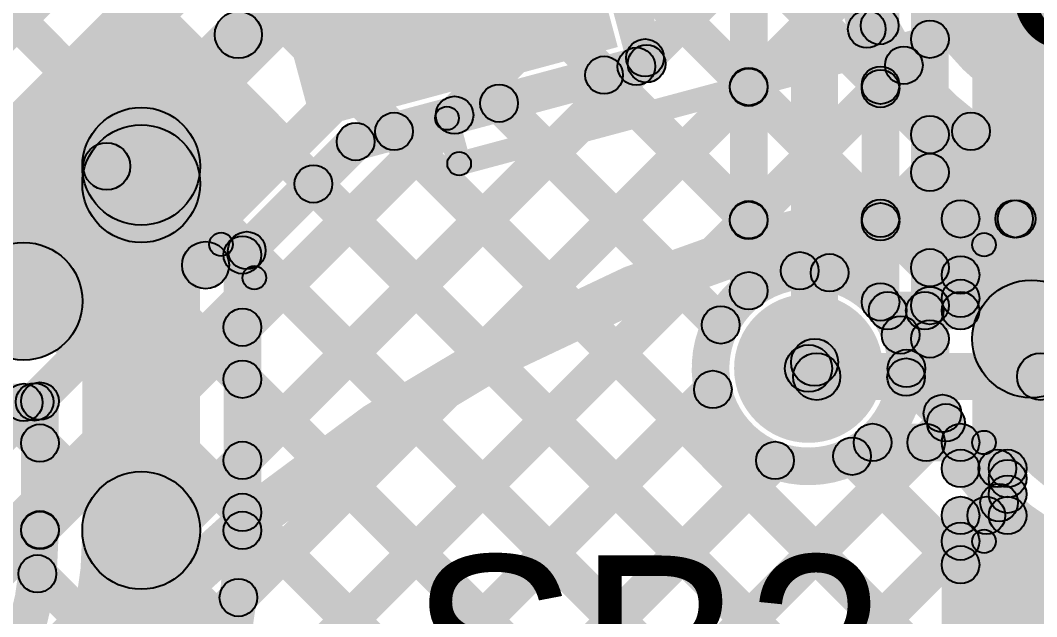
# Model space of a CAD drawing. Header units: millimetres. Extents: x -2.17 to 2.17, y -2.17 to 2.17.
# Drawn here: x -0.2507 to -0.0348, y 0.2224 to 0.3491 of the extents above; entities that cross this region are included whole.
import ezdxf

# ---------------------------------------------------------------- set-up
doc = ezdxf.new("R2010")
doc.units = ezdxf.units.MM
doc.header["$MEASUREMENT"] = 0
for name, color, linetype in [('BottomLayer', 5, 'Continuous'), ('BottomOverlay', 54, 'Continuous'), ('BottomSolder', 6, 'Continuous'), ('Mechanical2', 216, 'Continuous'), ('TopLayer', 1, 'Continuous'), ('TopOverlay', 2, 'Continuous'), ('TopPaste', 8, 'Continuous'), ('TopSolder', 216, 'Continuous'), ('ViaHoleLayer', 16, 'Continuous')]:
    doc.layers.add(name, color=color, linetype=linetype)

# ---------------------------------------------------------------- blocks, each defined once
blk = doc.blocks.new('S______B______61')
at = {"layer": 'TopLayer'}
for points in [[(-0.045, -0.0175), (-0.045, 0.0175), (-0.015, 0.0175), (-0.015, -0.0175)], [(0.015, -0.0175), (0.015, 0.0175), (0.045, 0.0175), (0.045, -0.0175)]]:
    blk.add_hatch(color=1, dxfattribs=at).paths.add_polyline_path(points)
at = {"layer": 'TopOverlay'}
h = blk.add_hatch(color=2, dxfattribs=at)
edge = h.paths.add_edge_path()
edge.add_arc((-0.049, 0.021), 0.0025, 0, 360)
h = blk.add_hatch(color=2, dxfattribs=at)
edge = h.paths.add_edge_path()
edge.add_arc((-0.049, 0.021), 0.0025, 0, 360)
for points in [[(0.049, 0.0235), (0.049, 0.0185), (-0.049, 0.0185), (-0.049, 0.0235)], [(-0.0515, 0.021), (-0.0465, 0.021), (-0.0465, -0.021), (-0.0515, -0.021)], [(0.0465, 0.021), (0.0515, 0.021), (0.0515, -0.021), (0.0465, -0.021)], [(0.049, -0.0185), (0.049, -0.0235), (-0.049, -0.0235), (-0.049, -0.0185)]]:
    blk.add_hatch(color=2, dxfattribs=at).paths.add_polyline_path(points)
h = blk.add_hatch(color=2, dxfattribs=at)
edge = h.paths.add_edge_path()
edge.add_arc((0.049, 0.021), 0.0025, 0, 360)
h = blk.add_hatch(color=2, dxfattribs=at)
edge = h.paths.add_edge_path()
edge.add_arc((0.049, 0.021), 0.0025, 0, 360)
h = blk.add_hatch(color=2, dxfattribs=at)
edge = h.paths.add_edge_path()
edge.add_arc((-0.049, -0.021), 0.0025, 0, 360)
h = blk.add_hatch(color=2, dxfattribs=at)
edge = h.paths.add_edge_path()
edge.add_arc((-0.049, -0.021), 0.0025, 0, 360)
h = blk.add_hatch(color=2, dxfattribs=at)
edge = h.paths.add_edge_path()
edge.add_arc((0.049, -0.021), 0.0025, 0, 360)
h = blk.add_hatch(color=2, dxfattribs=at)
edge = h.paths.add_edge_path()
edge.add_arc((0.049, -0.021), 0.0025, 0, 360)
at = {"layer": 'TopPaste'}
for points in [[(-0.045, -0.0175), (-0.045, 0.0175), (-0.015, 0.0175), (-0.015, -0.0175)], [(0.015, -0.0175), (0.015, 0.0175), (0.045, 0.0175), (0.045, -0.0175)]]:
    blk.add_hatch(color=8, dxfattribs=at).paths.add_polyline_path(points)
at = {"layer": 'TopSolder'}
for points in [[(-0.049, -0.0215), (-0.049, 0.0215), (-0.011, 0.0215), (-0.011, -0.0215)], [(0.011, -0.0215), (0.011, 0.0215), (0.049, 0.0215), (0.049, -0.0215)]]:
    blk.add_hatch(color=216, dxfattribs=at).paths.add_polyline_path(points)
at = {"layer": 'TopOverlay'}
for centre in [(-0.049, 0.021), (-0.049, 0.021), (0.049, 0.021), (0.049, 0.021), (-0.049, -0.021), (-0.049, -0.021), (0.049, -0.021), (0.049, -0.021)]:
    blk.add_circle(centre, 0.0025, dxfattribs=at)
blk = doc.blocks.new('S______B______62')
at = {"layer": 'TopLayer'}
for points in [[(-0.045, -0.0175), (-0.045, 0.0175), (-0.015, 0.0175), (-0.015, -0.0175)], [(0.015, -0.0175), (0.015, 0.0175), (0.045, 0.0175), (0.045, -0.0175)]]:
    blk.add_hatch(color=1, dxfattribs=at).paths.add_polyline_path(points)
at = {"layer": 'TopOverlay'}
h = blk.add_hatch(color=2, dxfattribs=at)
edge = h.paths.add_edge_path()
edge.add_arc((-0.049, 0.021), 0.0025, 0, 360)
h = blk.add_hatch(color=2, dxfattribs=at)
edge = h.paths.add_edge_path()
edge.add_arc((-0.049, 0.021), 0.0025, 0, 360)
for points in [[(0.049, 0.0235), (0.049, 0.0185), (-0.049, 0.0185), (-0.049, 0.0235)], [(-0.0515, 0.021), (-0.0465, 0.021), (-0.0465, -0.021), (-0.0515, -0.021)], [(0.0465, 0.021), (0.0515, 0.021), (0.0515, -0.021), (0.0465, -0.021)], [(0.049, -0.0185), (0.049, -0.0235), (-0.049, -0.0235), (-0.049, -0.0185)]]:
    blk.add_hatch(color=2, dxfattribs=at).paths.add_polyline_path(points)
h = blk.add_hatch(color=2, dxfattribs=at)
edge = h.paths.add_edge_path()
edge.add_arc((0.049, 0.021), 0.0025, 0, 360)
h = blk.add_hatch(color=2, dxfattribs=at)
edge = h.paths.add_edge_path()
edge.add_arc((0.049, 0.021), 0.0025, 0, 360)
h = blk.add_hatch(color=2, dxfattribs=at)
edge = h.paths.add_edge_path()
edge.add_arc((-0.049, -0.021), 0.0025, 0, 360)
h = blk.add_hatch(color=2, dxfattribs=at)
edge = h.paths.add_edge_path()
edge.add_arc((-0.049, -0.021), 0.0025, 0, 360)
h = blk.add_hatch(color=2, dxfattribs=at)
edge = h.paths.add_edge_path()
edge.add_arc((0.049, -0.021), 0.0025, 0, 360)
h = blk.add_hatch(color=2, dxfattribs=at)
edge = h.paths.add_edge_path()
edge.add_arc((0.049, -0.021), 0.0025, 0, 360)
at = {"layer": 'TopPaste'}
for points in [[(-0.045, -0.0175), (-0.045, 0.0175), (-0.015, 0.0175), (-0.015, -0.0175)], [(0.015, -0.0175), (0.015, 0.0175), (0.045, 0.0175), (0.045, -0.0175)]]:
    blk.add_hatch(color=8, dxfattribs=at).paths.add_polyline_path(points)
at = {"layer": 'TopSolder'}
for points in [[(-0.049, -0.0215), (-0.049, 0.0215), (-0.011, 0.0215), (-0.011, -0.0215)], [(0.011, -0.0215), (0.011, 0.0215), (0.049, 0.0215), (0.049, -0.0215)]]:
    blk.add_hatch(color=216, dxfattribs=at).paths.add_polyline_path(points)
at = {"layer": 'TopOverlay'}
for centre in [(-0.049, 0.021), (-0.049, 0.021), (0.049, 0.021), (0.049, 0.021), (-0.049, -0.021), (-0.049, -0.021), (0.049, -0.021), (0.049, -0.021)]:
    blk.add_circle(centre, 0.0025, dxfattribs=at)
blk = doc.blocks.new('WS2812B_M____265')
at = {"layer": 'TopLayer'}
blk.add_hatch(color=1, dxfattribs=at).paths.add_polyline_path([(0.03504, -0.01142), (0.09409, -0.01142), (0.09409, -0.05079), (0.03504, -0.05079)])
at = {"layer": 'TopOverlay'}
h = blk.add_hatch(color=2, dxfattribs=at)
edge = h.paths.add_edge_path()
edge.add_arc((0.07, -0.06), 0.0025, 0, 360)
for points in [[(0.0675, -0.06), (0.0725, -0.06), (0.0725, -0.07), (0.0675, -0.07)], [(-0.07, -0.0725), (-0.07, -0.0675), (0.07, -0.0675), (0.07, -0.0725)]]:
    blk.add_hatch(color=2, dxfattribs=at).paths.add_polyline_path(points)
h = blk.add_hatch(color=2, dxfattribs=at)
edge = h.paths.add_edge_path()
edge.add_arc((0.07, -0.07), 0.0025, 0, 360)
h = blk.add_hatch(color=2, dxfattribs=at)
edge = h.paths.add_edge_path()
edge.add_arc((0.07, -0.07), 0.0025, 0, 360)
at = {"layer": 'TopPaste'}
blk.add_hatch(color=8, dxfattribs=at).paths.add_polyline_path([(0.03504, -0.01142), (0.09409, -0.01142), (0.09409, -0.05079), (0.03504, -0.05079)])
at = {"layer": 'TopSolder'}
blk.add_hatch(color=216, dxfattribs=at).paths.add_polyline_path([(0.03104, -0.00742), (0.09809, -0.00742), (0.09809, -0.05479), (0.03104, -0.05479)])
at = {"layer": 'TopOverlay'}
for centre in [(0.07, -0.06), (0.07, -0.07), (0.07, -0.07)]:
    blk.add_circle(centre, 0.0025, dxfattribs=at)
blk = doc.blocks.new('WS2812B_M____266')
at = {"layer": 'TopLayer'}
blk.add_hatch(color=1, dxfattribs=at).paths.add_polyline_path([(-0.09409, -0.01142), (-0.03504, -0.01142), (-0.03504, -0.05079), (-0.09409, -0.05079)])
at = {"layer": 'TopOverlay'}
h = blk.add_hatch(color=2, dxfattribs=at)
edge = h.paths.add_edge_path()
edge.add_arc((-0.07, -0.06), 0.0025, 0, 360)
for points in [[(-0.0725, -0.06), (-0.0675, -0.06), (-0.0675, -0.07), (-0.0725, -0.07)], [(-0.07, -0.0725), (-0.07, -0.0675), (0.07, -0.0675), (0.07, -0.0725)]]:
    blk.add_hatch(color=2, dxfattribs=at).paths.add_polyline_path(points)
h = blk.add_hatch(color=2, dxfattribs=at)
edge = h.paths.add_edge_path()
edge.add_arc((-0.07, -0.07), 0.0025, 0, 360)
h = blk.add_hatch(color=2, dxfattribs=at)
edge = h.paths.add_edge_path()
edge.add_arc((-0.07, -0.07), 0.0025, 0, 360)
at = {"layer": 'TopPaste'}
blk.add_hatch(color=8, dxfattribs=at).paths.add_polyline_path([(-0.09409, -0.01142), (-0.03504, -0.01142), (-0.03504, -0.05079), (-0.09409, -0.05079)])
at = {"layer": 'TopSolder'}
blk.add_hatch(color=216, dxfattribs=at).paths.add_polyline_path([(-0.09809, -0.00742), (-0.03104, -0.00742), (-0.03104, -0.05479), (-0.09809, -0.05479)])
at = {"layer": 'TopOverlay'}
for centre in [(-0.07, -0.06), (-0.07, -0.07), (-0.07, -0.07)]:
    blk.add_circle(centre, 0.0025, dxfattribs=at)

msp = doc.modelspace()

# ---------------------------------------------------------------- hatches: boundary and pattern name
at = {"layer": 'BottomLayer'}
for points in [[(-1.32551, 1.55885), (-1.31985, 1.56451), (-0.09317, 0.33782), (-0.09883, 0.33217)], [(-0.0235, 0.28139), (-0.0485, 0.28139), (-0.0485, 0.66139), (-0.0235, 0.66139)], [(-0.0535, 0.28139), (-0.0615, 0.28139), (-0.0615, 0.62718), (-0.0535, 0.62718)], [(-0.29933, 0.50438), (-0.29367, 0.51004), (-0.09317, 0.30954), (-0.09883, 0.30388)], [(-0.077, 0.27642), (-0.087, 0.27642), (-0.087, 0.51039), (-0.077, 0.51039)], [(-0.37317, 0.22171), (-0.37883, 0.22737), (-0.10304, 0.50315), (-0.09739, 0.49749)], [(-0.092, 0.29161), (-0.1, 0.29161), (-0.1, 0.49499), (-0.092, 0.49499)], [(-0.064, 0.28925), (-0.072, 0.28925), (-0.072, 0.49499), (-0.064, 0.49499)], [(-0.29933, 0.4761), (-0.29367, 0.48176), (-0.09911, 0.2872), (-0.10477, 0.28154)], [(-0.37317, 0.19342), (-0.37883, 0.19908), (-0.09883, 0.47908), (-0.09317, 0.47342)], [(-0.29933, 0.44781), (-0.29367, 0.45347), (0.00283, 0.15697), (-0.00283, 0.15131)], [(-0.35829, 0.18002), (-0.36395, 0.18567), (-0.09883, 0.4508), (-0.09317, 0.44514)], [(-0.29933, 0.41953), (-0.29367, 0.42519), (-0.0132, 0.14472), (-0.01886, 0.13906)], [(-0.34422, 0.1658), (-0.34988, 0.17146), (-0.09883, 0.42251), (-0.09317, 0.41686)], [(-0.29933, 0.39125), (-0.29367, 0.3969), (-0.09719, 0.20042), (-0.10285, 0.19477)], [(-0.42805, 0.05369), (-0.43371, 0.05935), (-0.09883, 0.39423), (-0.09317, 0.38857)], [(-0.29933, 0.36296), (-0.29367, 0.36862), (-0.11836, 0.1933), (-0.12401, 0.18765)], [(-0.4292, 0.02426), (-0.43485, 0.02992), (-0.09883, 0.36594), (-0.09317, 0.36029)], [(-0.06517, 0.33172), (-0.07083, 0.33738), (-0.06033, 0.34788), (-0.05467, 0.34222)], [(-0.29935, 0.33469), (-0.29369, 0.34035), (-0.11776, 0.16443), (-0.12342, 0.15877)], [(-0.43061, -0.00543), (-0.43626, 0.00023), (-0.09883, 0.33766), (-0.09317, 0.332)], [(-0.07083, 0.33245), (-0.06517, 0.33811), (-0.05467, 0.32761), (-0.06033, 0.32195)], [(-0.06517, 0.30343), (-0.07083, 0.30909), (-0.06033, 0.31959), (-0.05467, 0.31393)], [(-0.30444, 0.31151), (-0.29878, 0.31716), (-0.1319, 0.15029), (-0.13756, 0.14463)], [(-0.41232, -0.01543), (-0.41798, -0.00977), (-0.09883, 0.30938), (-0.09317, 0.30372)], [(-0.07083, 0.30417), (-0.06517, 0.30982), (-0.05467, 0.29932), (-0.06033, 0.29367)], [(-0.31554, 0.29433), (-0.30989, 0.29998), (-0.14605, 0.13614), (-0.1517, 0.13049)], [(-0.06091, 0.27942), (-0.06656, 0.28507), (-0.06033, 0.29131), (-0.05467, 0.28565)], [(-0.06539, 0.27045), (-0.05973, 0.2761), (-0.05201, 0.26838), (-0.05767, 0.26272)], [(-0.37904, -0.01043), (-0.38469, -0.00477), (-0.10644, 0.27348), (-0.10079, 0.26782)], [(-0.21999, 0.09204), (-0.22565, 0.0977), (-0.05694, 0.26641), (-0.05128, 0.26075)], [(-0.07688, 0.25365), (-0.07123, 0.25931), (0.00283, 0.18526), (-0.00283, 0.1796)], [(-0.32437, 0.01595), (-0.33002, 0.02161), (-0.09323, 0.2584), (-0.08758, 0.25274)], [(-0.09139, 0.19236), (-0.09705, 0.19802), (-0.04563, 0.24944), (-0.03997, 0.24378)], [(-0.08137, 0.1741), (-0.08702, 0.17976), (-0.02821, 0.23857), (-0.02256, 0.23291)]]:
    msp.add_hatch(color=5, dxfattribs=at).paths.add_polyline_path(points)
h = msp.add_hatch(color=5, dxfattribs=at)
edge = h.paths.add_edge_path()
edge.add_arc((-0.0575, 0.34505), 0.004, 0, 360)
h = msp.add_hatch(color=5, dxfattribs=at)
edge = h.paths.add_edge_path()
edge.add_arc((-0.096, 0.335), 0.004, 0, 360)
h = msp.add_hatch(color=5, dxfattribs=at)
edge = h.paths.add_edge_path()
edge.add_arc((-0.068, 0.33528), 0.004, 0, 360)
h = msp.add_hatch(color=5, dxfattribs=at)
edge = h.paths.add_edge_path()
edge.add_arc((-0.096, 0.33483), 0.004, 0, 360)
h = msp.add_hatch(color=5, dxfattribs=at)
edge = h.paths.add_edge_path()
edge.add_arc((-0.068, 0.33455), 0.004, 0, 360)
h = msp.add_hatch(color=5, dxfattribs=at)
edge = h.paths.add_edge_path()
edge.add_arc((-0.0575, 0.32478), 0.004, 0, 360)
h = msp.add_hatch(color=5, dxfattribs=at)
edge = h.paths.add_edge_path()
edge.add_arc((-0.0575, 0.31676), 0.004, 0, 360)
h = msp.add_hatch(color=5, dxfattribs=at)
edge = h.paths.add_edge_path()
edge.add_arc((-0.068, 0.307), 0.004, 0, 360)
h = msp.add_hatch(color=5, dxfattribs=at)
edge = h.paths.add_edge_path()
edge.add_arc((-0.096, 0.30671), 0.004, 0, 360)
h = msp.add_hatch(color=5, dxfattribs=at)
edge = h.paths.add_edge_path()
edge.add_arc((-0.096, 0.30655), 0.004, 0, 360)
h = msp.add_hatch(color=5, dxfattribs=at)
edge = h.paths.add_edge_path()
edge.add_arc((-0.068, 0.30626), 0.004, 0, 360)
h = msp.add_hatch(color=5, dxfattribs=at)
edge = h.paths.add_edge_path()
edge.add_arc((-0.0575, 0.2965), 0.004, 0, 360)
h = msp.add_hatch(color=5, dxfattribs=at)
edge = h.paths.add_edge_path()
edge.add_arc((-0.096, 0.29161), 0.004, 0, 360)
h = msp.add_hatch(color=5, dxfattribs=at)
edge = h.paths.add_edge_path()
edge.add_arc((-0.096, 0.29161), 0.004, 0, 360)
h = msp.add_hatch(color=5, dxfattribs=at)
edge = h.paths.add_edge_path()
edge.add_arc((-0.036, 0.28139), 0.0125, 0, 360)
h = msp.add_hatch(color=5, dxfattribs=at)
edge = h.paths.add_edge_path()
edge.add_arc((-0.036, 0.28139), 0.0125, 0, 360)
h = msp.add_hatch(color=5, dxfattribs=at)
edge = h.paths.add_edge_path()
edge.add_arc((-0.068, 0.28925), 0.004, 0, 360)
h = msp.add_hatch(color=5, dxfattribs=at)
edge = h.paths.add_edge_path()
edge.add_arc((-0.068, 0.28925), 0.004, 0, 360)
h = msp.add_hatch(color=5, dxfattribs=at)
edge = h.paths.add_edge_path()
edge.add_arc((-0.0575, 0.28848), 0.004, 0, 360)
h = msp.add_hatch(color=5, dxfattribs=at)
edge = h.paths.add_edge_path()
edge.add_arc((-0.10194, 0.28437), 0.004, 0, 360)
h = msp.add_hatch(color=5, dxfattribs=at)
edge = h.paths.add_edge_path()
edge.add_arc((-0.08329, 0.27513), 0.01181, 0, 360)
h = msp.add_hatch(color=5, dxfattribs=at)
edge = h.paths.add_edge_path()
edge.add_arc((-0.06373, 0.28224), 0.004, 0, 360)
h = msp.add_hatch(color=5, dxfattribs=at)
edge = h.paths.add_edge_path()
edge.add_arc((-0.0575, 0.28139), 0.004, 0, 360)
h = msp.add_hatch(color=5, dxfattribs=at)
edge = h.paths.add_edge_path()
edge.add_arc((-0.0575, 0.28139), 0.004, 0, 360)
h = msp.add_hatch(color=5, dxfattribs=at)
edge = h.paths.add_edge_path()
edge.add_arc((-0.082, 0.27642), 0.005, 0, 360)
h = msp.add_hatch(color=5, dxfattribs=at)
edge = h.paths.add_edge_path()
edge.add_arc((-0.06248, 0.27513), 0.004, 0, 360)
h = msp.add_hatch(color=5, dxfattribs=at)
edge = h.paths.add_edge_path()
edge.add_arc((-0.06248, 0.27513), 0.004, 0, 360)
h = msp.add_hatch(color=5, dxfattribs=at)
edge = h.paths.add_edge_path()
edge.add_arc((-0.06256, 0.27327), 0.004, 0, 360)
h = msp.add_hatch(color=5, dxfattribs=at)
edge = h.paths.add_edge_path()
edge.add_arc((-0.10361, 0.27065), 0.004, 0, 360)
h = msp.add_hatch(color=5, dxfattribs=at)
edge = h.paths.add_edge_path()
edge.add_arc((-0.05484, 0.26555), 0.004, 0, 360)
h = msp.add_hatch(color=5, dxfattribs=at)
edge = h.paths.add_edge_path()
edge.add_arc((-0.05411, 0.26358), 0.004, 0, 360)
h = msp.add_hatch(color=5, dxfattribs=at)
edge = h.paths.add_edge_path()
edge.add_arc((-0.09041, 0.25557), 0.004, 0, 360)
h = msp.add_hatch(color=5, dxfattribs=at)
edge = h.paths.add_edge_path()
edge.add_arc((-0.07405, 0.25648), 0.004, 0, 360)
h = msp.add_hatch(color=5, dxfattribs=at)
edge = h.paths.add_edge_path()
edge.add_arc((-0.0428, 0.24661), 0.004, 0, 360)
at = {"layer": 'BottomSolder'}
h = msp.add_hatch(color=6, dxfattribs=at)
edge = h.paths.add_edge_path()
edge.add_arc((-0.08329, 0.27513), 0.01581, 0, 360)
at = {"layer": 'TopLayer'}
for points in [[(-0.13124, 0.375), (-0.12351, 0.37707), (-0.11381, 0.34088), (-0.12154, 0.33881)], [(-0.12666, 0.36), (-0.12101, 0.36566), (-0.04817, 0.29282), (-0.05383, 0.28717)], [(-0.11519, 0.33827), (-0.12084, 0.34393), (-0.1044, 0.36038), (-0.09874, 0.35472)], [(-0.20155, 0.22363), (-0.20721, 0.22928), (-0.07977, 0.35672), (-0.07411, 0.35106)], [(-0.08973, 0.35135), (-0.08407, 0.35701), (-0.03678, 0.30972), (-0.04244, 0.30406)], [(-0.07656, 0.35285), (-0.06884, 0.35492), (-0.06705, 0.34824), (-0.07477, 0.34617)], [(-0.22882, 0.31452), (-0.23589, 0.32159), (-0.20794, 0.34954), (-0.20087, 0.34247)], [(-0.17844, 0.31943), (-0.18051, 0.32715), (-0.11871, 0.34371), (-0.11664, 0.33599)], [(-0.21373, 0.18316), (-0.21938, 0.18882), (-0.06586, 0.34234), (-0.06021, 0.33668)], [(-0.20071, 0.25275), (-0.20637, 0.25841), (-0.12268, 0.3421), (-0.11702, 0.33644)], [(-0.12954, 0.3346), (-0.12389, 0.34026), (-0.08232, 0.29869), (-0.08797, 0.29303)], [(-0.15185, 0.32862), (-0.14619, 0.33428), (-0.09911, 0.2872), (-0.10477, 0.28154)], [(-0.20071, 0.28103), (-0.20637, 0.28669), (-0.16131, 0.33174), (-0.15566, 0.32609)], [(-0.17416, 0.32264), (-0.1685, 0.3283), (-0.04817, 0.20797), (-0.05383, 0.20231)], [(-0.07598, 0.29262), (-0.08164, 0.29828), (-0.05161, 0.32831), (-0.04595, 0.32265)], [(-0.20071, 0.2964), (-0.20637, 0.30206), (-0.1823, 0.32612), (-0.17665, 0.32046)], [(-0.24116, 0.28055), (-0.25884, 0.29823), (-0.23388, 0.32319), (-0.2162, 0.30551)], [(-0.23589, 0.31452), (-0.22882, 0.32159), (-0.20783, 0.3006), (-0.2149, 0.29353)], [(-0.21254, 0.31435), (-0.23754, 0.31435), (-0.23754, 0.31805), (-0.21254, 0.31805)], [(-0.03626, 0.30406), (-0.04192, 0.30972), (-0.03234, 0.3193), (-0.02668, 0.31364)], [(-0.19128, 0.31148), (-0.18563, 0.31714), (-0.0627, 0.19422), (-0.06836, 0.18856)], [(-0.21254, 0.24071), (-0.23754, 0.24071), (-0.23754, 0.31435), (-0.21254, 0.31435)], [(-0.051, 0.30289), (-0.051, 0.31089), (-0.003, 0.31089), (-0.003, 0.30289)], [(-0.047, 0.28739), (-0.055, 0.28739), (-0.055, 0.30689), (-0.047, 0.30689)], [(-0.20542, 0.29734), (-0.19977, 0.303), (-0.09719, 0.20042), (-0.10285, 0.19477)], [(-0.29559, 0.27689), (-0.29559, 0.30189), (-0.25, 0.30189), (-0.25, 0.27689)], [(-0.19954, 0.24071), (-0.20754, 0.24071), (-0.20754, 0.29923), (-0.19954, 0.29923)], [(-0.05576, 0.28456), (-0.06142, 0.29022), (-0.05383, 0.29781), (-0.04817, 0.29215)], [(-0.06648, 0.28339), (-0.06648, 0.29139), (-0.051, 0.29139), (-0.051, 0.28339)], [(-0.08155, 0.26839), (-0.08155, 0.27839), (-0.034, 0.27839), (-0.034, 0.26839)], [(-0.20637, 0.27), (-0.20071, 0.27566), (-0.11836, 0.1933), (-0.12401, 0.18765)], [(-0.22029, 0.14831), (-0.22595, 0.15397), (-0.10644, 0.27348), (-0.10079, 0.26782)], [(-0.29559, 0.26389), (-0.29559, 0.27189), (-0.25, 0.27189), (-0.25, 0.26389)], [(-0.28628, 0.26506), (-0.28062, 0.27072), (-0.24425, 0.23434), (-0.24991, 0.22869)], [(-0.27623, 0.2338), (-0.28189, 0.23945), (-0.2505, 0.27084), (-0.24484, 0.26519)], [(-0.258, 0.26506), (-0.25234, 0.27072), (-0.24371, 0.26209), (-0.24937, 0.25643)], [(-0.24254, 0.24071), (-0.25054, 0.24071), (-0.25054, 0.26817), (-0.24254, 0.26817)], [(-0.06968, 0.25539), (-0.06968, 0.26339), (-0.051, 0.26339), (-0.051, 0.25539)], [(-0.16348, 0.14856), (-0.16913, 0.15422), (-0.06113, 0.26222), (-0.05548, 0.25656)], [(-0.07688, 0.25365), (-0.07123, 0.25931), (-0.04817, 0.23626), (-0.05383, 0.2306)], [(-0.047, 0.25389), (-0.055, 0.25389), (-0.055, 0.25939), (-0.047, 0.25939)], [(-0.19176, 0.14856), (-0.19742, 0.15422), (-0.09323, 0.2584), (-0.08758, 0.25274)], [(-0.051, 0.24989), (-0.051, 0.25789), (-0.041, 0.25789), (-0.041, 0.24989)], [(-0.04601, 0.25106), (-0.04035, 0.25672), (-0.03817, 0.25454), (-0.04383, 0.24888)], [(-0.037, 0.24389), (-0.045, 0.24389), (-0.045, 0.25389), (-0.037, 0.25389)], [(-0.04269, 0.24106), (-0.04835, 0.24672), (-0.04383, 0.25124), (-0.03817, 0.24558)], [(-0.20637, 0.24172), (-0.20071, 0.24737), (-0.10756, 0.15422), (-0.11321, 0.14856)], [(-0.051, 0.23989), (-0.051, 0.24789), (-0.041, 0.24789), (-0.041, 0.23989)], [(-0.32237, 0.15938), (-0.32802, 0.16503), (-0.24937, 0.24369), (-0.24371, 0.23803)], [(-0.047, 0.19139), (-0.055, 0.19139), (-0.055, 0.24389), (-0.047, 0.24389)], [(-0.09139, 0.19236), (-0.09705, 0.19802), (-0.05383, 0.24124), (-0.04817, 0.23558)]]:
    msp.add_hatch(color=1, dxfattribs=at).paths.add_polyline_path(points)
h = msp.add_hatch(color=1, dxfattribs=at)
edge = h.paths.add_edge_path()
edge.add_arc((-0.06818, 0.34794), 0.004, 0, 360)
h = msp.add_hatch(color=1, dxfattribs=at)
edge = h.paths.add_edge_path()
edge.add_arc((-0.06818, 0.34794), 0.004, 0, 360)
h = msp.add_hatch(color=1, dxfattribs=at)
edge = h.paths.add_edge_path()
edge.add_arc((-0.2044, 0.346), 0.005, 0, 360)
h = msp.add_hatch(color=1, dxfattribs=at)
edge = h.paths.add_edge_path()
edge.add_arc((-0.07091, 0.3472), 0.004, 0, 360)
h = msp.add_hatch(color=1, dxfattribs=at)
edge = h.paths.add_edge_path()
edge.add_arc((-0.11985, 0.33927), 0.004, 0, 360)
h = msp.add_hatch(color=1, dxfattribs=at)
edge = h.paths.add_edge_path()
edge.add_arc((-0.11801, 0.3411), 0.004, 0, 360)
h = msp.add_hatch(color=1, dxfattribs=at)
edge = h.paths.add_edge_path()
edge.add_arc((-0.11768, 0.33985), 0.004, 0, 360)
h = msp.add_hatch(color=1, dxfattribs=at)
edge = h.paths.add_edge_path()
edge.add_arc((-0.11768, 0.33985), 0.004, 0, 360)
h = msp.add_hatch(color=1, dxfattribs=at)
edge = h.paths.add_edge_path()
edge.add_arc((-0.06304, 0.33951), 0.004, 0, 360)
h = msp.add_hatch(color=1, dxfattribs=at)
edge = h.paths.add_edge_path()
edge.add_arc((-0.12672, 0.33743), 0.004, 0, 360)
h = msp.add_hatch(color=1, dxfattribs=at)
edge = h.paths.add_edge_path()
edge.add_arc((-0.14902, 0.33145), 0.004, 0, 360)
h = msp.add_hatch(color=1, dxfattribs=at)
edge = h.paths.add_edge_path()
edge.add_arc((-0.15848, 0.32892), 0.004, 0, 360)
h = msp.add_hatch(color=1, dxfattribs=at)
edge = h.paths.add_edge_path()
edge.add_arc((-0.22504, 0.31805), 0.0125, 0, 360)
h = msp.add_hatch(color=1, dxfattribs=at)
edge = h.paths.add_edge_path()
edge.add_arc((-0.17133, 0.32547), 0.004, 0, 360)
h = msp.add_hatch(color=1, dxfattribs=at)
edge = h.paths.add_edge_path()
edge.add_arc((-0.04878, 0.32548), 0.004, 0, 360)
h = msp.add_hatch(color=1, dxfattribs=at)
edge = h.paths.add_edge_path()
edge.add_arc((-0.22504, 0.31435), 0.0125, 0, 360)
h = msp.add_hatch(color=1, dxfattribs=at)
edge = h.paths.add_edge_path()
edge.add_arc((-0.22504, 0.31435), 0.0125, 0, 360)
h = msp.add_hatch(color=1, dxfattribs=at)
edge = h.paths.add_edge_path()
edge.add_arc((-0.22504, 0.31435), 0.0125, 0, 360)
h = msp.add_hatch(color=1, dxfattribs=at)
edge = h.paths.add_edge_path()
edge.add_arc((-0.17948, 0.32329), 0.004, 0, 360)
h = msp.add_hatch(color=1, dxfattribs=at)
edge = h.paths.add_edge_path()
edge.add_arc((-0.17948, 0.32329), 0.004, 0, 360)
h = msp.add_hatch(color=1, dxfattribs=at)
edge = h.paths.add_edge_path()
edge.add_arc((-0.23235, 0.31805), 0.005, 0, 360)
h = msp.add_hatch(color=1, dxfattribs=at)
edge = h.paths.add_edge_path()
edge.add_arc((-0.23235, 0.31805), 0.005, 0, 360)
h = msp.add_hatch(color=1, dxfattribs=at)
edge = h.paths.add_edge_path()
edge.add_arc((-0.18845, 0.31431), 0.004, 0, 360)
h = msp.add_hatch(color=1, dxfattribs=at)
edge = h.paths.add_edge_path()
edge.add_arc((-0.051, 0.30689), 0.004, 0, 360)
h = msp.add_hatch(color=1, dxfattribs=at)
edge = h.paths.add_edge_path()
edge.add_arc((-0.051, 0.30689), 0.004, 0, 360)
h = msp.add_hatch(color=1, dxfattribs=at)
edge = h.paths.add_edge_path()
edge.add_arc((-0.03961, 0.30689), 0.004, 0, 360)
h = msp.add_hatch(color=1, dxfattribs=at)
edge = h.paths.add_edge_path()
edge.add_arc((-0.03909, 0.30689), 0.004, 0, 360)
h = msp.add_hatch(color=1, dxfattribs=at)
edge = h.paths.add_edge_path()
edge.add_arc((-0.20354, 0.29923), 0.004, 0, 360)
h = msp.add_hatch(color=1, dxfattribs=at)
edge = h.paths.add_edge_path()
edge.add_arc((-0.20354, 0.29923), 0.004, 0, 360)
h = msp.add_hatch(color=1, dxfattribs=at)
edge = h.paths.add_edge_path()
edge.add_arc((-0.2026, 0.30017), 0.004, 0, 360)
h = msp.add_hatch(color=1, dxfattribs=at)
edge = h.paths.add_edge_path()
edge.add_arc((-0.25, 0.28939), 0.0125, 0, 360)
h = msp.add_hatch(color=1, dxfattribs=at)
edge = h.paths.add_edge_path()
edge.add_arc((-0.25, 0.28939), 0.0125, 0, 360)
h = msp.add_hatch(color=1, dxfattribs=at)
edge = h.paths.add_edge_path()
edge.add_arc((-0.21136, 0.29706), 0.005, 0, 360)
h = msp.add_hatch(color=1, dxfattribs=at)
edge = h.paths.add_edge_path()
edge.add_arc((-0.08515, 0.29586), 0.004, 0, 360)
h = msp.add_hatch(color=1, dxfattribs=at)
edge = h.paths.add_edge_path()
edge.add_arc((-0.07881, 0.29545), 0.004, 0, 360)
h = msp.add_hatch(color=1, dxfattribs=at)
edge = h.paths.add_edge_path()
edge.add_arc((-0.051, 0.29498), 0.004, 0, 360)
h = msp.add_hatch(color=1, dxfattribs=at)
edge = h.paths.add_edge_path()
edge.add_arc((-0.051, 0.29), 0.004, 0, 360)
h = msp.add_hatch(color=1, dxfattribs=at)
edge = h.paths.add_edge_path()
edge.add_arc((-0.06648, 0.28739), 0.004, 0, 360)
h = msp.add_hatch(color=1, dxfattribs=at)
edge = h.paths.add_edge_path()
edge.add_arc((-0.06648, 0.28739), 0.004, 0, 360)
h = msp.add_hatch(color=1, dxfattribs=at)
edge = h.paths.add_edge_path()
edge.add_arc((-0.05859, 0.28739), 0.004, 0, 360)
h = msp.add_hatch(color=1, dxfattribs=at)
edge = h.paths.add_edge_path()
edge.add_arc((-0.051, 0.28739), 0.004, 0, 360)
h = msp.add_hatch(color=1, dxfattribs=at)
edge = h.paths.add_edge_path()
edge.add_arc((-0.051, 0.28739), 0.004, 0, 360)
h = msp.add_hatch(color=1, dxfattribs=at)
edge = h.paths.add_edge_path()
edge.add_arc((-0.20354, 0.28386), 0.004, 0, 360)
h = msp.add_hatch(color=1, dxfattribs=at)
edge = h.paths.add_edge_path()
edge.add_arc((-0.10194, 0.28437), 0.004, 0, 360)
h = msp.add_hatch(color=1, dxfattribs=at)
edge = h.paths.add_edge_path()
edge.add_arc((-0.08329, 0.27513), 0.01181, 0, 360)
h = msp.add_hatch(color=1, dxfattribs=at)
edge = h.paths.add_edge_path()
edge.add_arc((-0.08329, 0.27513), 0.005, 0, 360)
h = msp.add_hatch(color=1, dxfattribs=at)
edge = h.paths.add_edge_path()
edge.add_arc((-0.20354, 0.27283), 0.004, 0, 360)
h = msp.add_hatch(color=1, dxfattribs=at)
edge = h.paths.add_edge_path()
edge.add_arc((-0.08155, 0.27339), 0.005, 0, 360)
h = msp.add_hatch(color=1, dxfattribs=at)
edge = h.paths.add_edge_path()
edge.add_arc((-0.08155, 0.27339), 0.005, 0, 360)
h = msp.add_hatch(color=1, dxfattribs=at)
edge = h.paths.add_edge_path()
edge.add_arc((-0.034, 0.27339), 0.005, 0, 360)
h = msp.add_hatch(color=1, dxfattribs=at)
edge = h.paths.add_edge_path()
edge.add_arc((-0.034, 0.27339), 0.005, 0, 360)
h = msp.add_hatch(color=1, dxfattribs=at)
edge = h.paths.add_edge_path()
edge.add_arc((-0.10361, 0.27065), 0.004, 0, 360)
h = msp.add_hatch(color=1, dxfattribs=at)
edge = h.paths.add_edge_path()
edge.add_arc((-0.24767, 0.26802), 0.004, 0, 360)
h = msp.add_hatch(color=1, dxfattribs=at)
edge = h.paths.add_edge_path()
edge.add_arc((-0.24654, 0.26817), 0.004, 0, 360)
h = msp.add_hatch(color=1, dxfattribs=at)
edge = h.paths.add_edge_path()
edge.add_arc((-0.24654, 0.26817), 0.004, 0, 360)
h = msp.add_hatch(color=1, dxfattribs=at)
edge = h.paths.add_edge_path()
edge.add_arc((-0.24654, 0.26817), 0.004, 0, 360)
h = msp.add_hatch(color=1, dxfattribs=at)
edge = h.paths.add_edge_path()
edge.add_arc((-0.25, 0.26789), 0.004, 0, 360)
h = msp.add_hatch(color=1, dxfattribs=at)
edge = h.paths.add_edge_path()
edge.add_arc((-0.25, 0.26789), 0.004, 0, 360)
h = msp.add_hatch(color=1, dxfattribs=at)
edge = h.paths.add_edge_path()
edge.add_arc((-0.25, 0.26789), 0.004, 0, 360)
h = msp.add_hatch(color=1, dxfattribs=at)
edge = h.paths.add_edge_path()
edge.add_arc((-0.06968, 0.25939), 0.004, 0, 360)
h = msp.add_hatch(color=1, dxfattribs=at)
edge = h.paths.add_edge_path()
edge.add_arc((-0.06968, 0.25939), 0.004, 0, 360)
h = msp.add_hatch(color=1, dxfattribs=at)
edge = h.paths.add_edge_path()
edge.add_arc((-0.0583, 0.25939), 0.004, 0, 360)
h = msp.add_hatch(color=1, dxfattribs=at)
edge = h.paths.add_edge_path()
edge.add_arc((-0.051, 0.25939), 0.004, 0, 360)
h = msp.add_hatch(color=1, dxfattribs=at)
edge = h.paths.add_edge_path()
edge.add_arc((-0.051, 0.25939), 0.004, 0, 360)
h = msp.add_hatch(color=1, dxfattribs=at)
edge = h.paths.add_edge_path()
edge.add_arc((-0.24654, 0.25926), 0.004, 0, 360)
h = msp.add_hatch(color=1, dxfattribs=at)
edge = h.paths.add_edge_path()
edge.add_arc((-0.20354, 0.25558), 0.004, 0, 360)
h = msp.add_hatch(color=1, dxfattribs=at)
edge = h.paths.add_edge_path()
edge.add_arc((-0.09041, 0.25557), 0.004, 0, 360)
h = msp.add_hatch(color=1, dxfattribs=at)
edge = h.paths.add_edge_path()
edge.add_arc((-0.07405, 0.25648), 0.004, 0, 360)
h = msp.add_hatch(color=1, dxfattribs=at)
edge = h.paths.add_edge_path()
edge.add_arc((-0.051, 0.25389), 0.004, 0, 360)
h = msp.add_hatch(color=1, dxfattribs=at)
edge = h.paths.add_edge_path()
edge.add_arc((-0.051, 0.25389), 0.004, 0, 360)
h = msp.add_hatch(color=1, dxfattribs=at)
edge = h.paths.add_edge_path()
edge.add_arc((-0.04318, 0.25389), 0.004, 0, 360)
h = msp.add_hatch(color=1, dxfattribs=at)
edge = h.paths.add_edge_path()
edge.add_arc((-0.041, 0.25389), 0.004, 0, 360)
h = msp.add_hatch(color=1, dxfattribs=at)
edge = h.paths.add_edge_path()
edge.add_arc((-0.041, 0.25389), 0.004, 0, 360)
h = msp.add_hatch(color=1, dxfattribs=at)
edge = h.paths.add_edge_path()
edge.add_arc((-0.041, 0.25171), 0.004, 0, 360)
h = msp.add_hatch(color=1, dxfattribs=at)
edge = h.paths.add_edge_path()
edge.add_arc((-0.22504, 0.24071), 0.0125, 0, 360)
h = msp.add_hatch(color=1, dxfattribs=at)
edge = h.paths.add_edge_path()
edge.add_arc((-0.22504, 0.24071), 0.0125, 0, 360)
h = msp.add_hatch(color=1, dxfattribs=at)
edge = h.paths.add_edge_path()
edge.add_arc((-0.041, 0.24841), 0.004, 0, 360)
h = msp.add_hatch(color=1, dxfattribs=at)
edge = h.paths.add_edge_path()
edge.add_arc((-0.20354, 0.24454), 0.004, 0, 360)
h = msp.add_hatch(color=1, dxfattribs=at)
edge = h.paths.add_edge_path()
edge.add_arc((-0.051, 0.24389), 0.004, 0, 360)
h = msp.add_hatch(color=1, dxfattribs=at)
edge = h.paths.add_edge_path()
edge.add_arc((-0.051, 0.24389), 0.004, 0, 360)
h = msp.add_hatch(color=1, dxfattribs=at)
edge = h.paths.add_edge_path()
edge.add_arc((-0.04552, 0.24389), 0.004, 0, 360)
h = msp.add_hatch(color=1, dxfattribs=at)
edge = h.paths.add_edge_path()
edge.add_arc((-0.041, 0.24389), 0.004, 0, 360)
h = msp.add_hatch(color=1, dxfattribs=at)
edge = h.paths.add_edge_path()
edge.add_arc((-0.041, 0.24389), 0.004, 0, 360)
h = msp.add_hatch(color=1, dxfattribs=at)
edge = h.paths.add_edge_path()
edge.add_arc((-0.24654, 0.24086), 0.004, 0, 360)
h = msp.add_hatch(color=1, dxfattribs=at)
edge = h.paths.add_edge_path()
edge.add_arc((-0.24654, 0.24071), 0.004, 0, 360)
h = msp.add_hatch(color=1, dxfattribs=at)
edge = h.paths.add_edge_path()
edge.add_arc((-0.24654, 0.24071), 0.004, 0, 360)
h = msp.add_hatch(color=1, dxfattribs=at)
edge = h.paths.add_edge_path()
edge.add_arc((-0.20354, 0.24071), 0.004, 0, 360)
h = msp.add_hatch(color=1, dxfattribs=at)
edge = h.paths.add_edge_path()
edge.add_arc((-0.20354, 0.24071), 0.004, 0, 360)
h = msp.add_hatch(color=1, dxfattribs=at)
edge = h.paths.add_edge_path()
edge.add_arc((-0.051, 0.23841), 0.004, 0, 360)
h = msp.add_hatch(color=1, dxfattribs=at)
edge = h.paths.add_edge_path()
edge.add_arc((-0.24708, 0.23152), 0.004, 0, 360)
h = msp.add_hatch(color=1, dxfattribs=at)
edge = h.paths.add_edge_path()
edge.add_arc((-0.051, 0.23343), 0.004, 0, 360)
h = msp.add_hatch(color=1, dxfattribs=at)
edge = h.paths.add_edge_path()
edge.add_arc((-0.20438, 0.22645), 0.004, 0, 360)
at = {"layer": 'ViaHoleLayer'}
h = msp.add_hatch(color=16, dxfattribs=at)
edge = h.paths.add_edge_path()
edge.add_arc((-0.08329, 0.27513), 0.00591, 0, 360)

# ---------------------------------------------------------------- linework, layer by layer
at = {"layer": 'BottomLayer'}
for points, const_width in [([(-0.06248, 0.27513, -1.605966), (-0.096, 0.29161)], 0.008), ([(-0.009, 0.25439, -0.414214), (-0.036, 0.28139)], 0.025), ([(-0.068, 0.28925, -0.188557), (-0.06248, 0.27513)], 0.008), ([(-0.009, 0.23289, -0.414214), (-0.0575, 0.28139)], 0.008)]:
    msp.add_lwpolyline(points, format="xyb", dxfattribs=dict(at, const_width=const_width))
for centre, radius in [((-0.0575, 0.34505), 0.004), ((-0.096, 0.335), 0.004), ((-0.068, 0.33528), 0.004), ((-0.096, 0.33483), 0.004), ((-0.068, 0.33455), 0.004), ((-0.0575, 0.32478), 0.004), ((-0.0575, 0.31676), 0.004), ((-0.068, 0.307), 0.004), ((-0.096, 0.30671), 0.004), ((-0.096, 0.30655), 0.004), ((-0.068, 0.30626), 0.004), ((-0.0575, 0.2965), 0.004), ((-0.096, 0.29161), 0.004), ((-0.096, 0.29161), 0.004), ((-0.036, 0.28139), 0.0125), ((-0.036, 0.28139), 0.0125), ((-0.068, 0.28925), 0.004), ((-0.068, 0.28925), 0.004), ((-0.0575, 0.28848), 0.004), ((-0.10194, 0.28437), 0.004), ((-0.06373, 0.28224), 0.004), ((-0.0575, 0.28139), 0.004), ((-0.0575, 0.28139), 0.004), ((-0.082, 0.27642), 0.005), ((-0.06248, 0.27513), 0.004), ((-0.06248, 0.27513), 0.004), ((-0.06256, 0.27327), 0.004), ((-0.10361, 0.27065), 0.004), ((-0.05484, 0.26555), 0.004), ((-0.05411, 0.26358), 0.004), ((-0.09041, 0.25557), 0.004), ((-0.07405, 0.25648), 0.004), ((-0.0428, 0.24661), 0.004)]:
    msp.add_circle(centre, radius, dxfattribs=at)
at = {"layer": 'Mechanical2', "const_width": 0.01}
for points in [[(2.16535, 0.001, 1), (-2.16535, 0.001, 1)], [(2.08135, -0.01, 1), (-2.04935, -0.01, 1)], [(1.84055, 0.001, 1), (-1.84055, 0.001, 1)], [(1.6437, 0.001, 1), (-1.6437, 0.001, 1)], [(1.50394, 0, 1), (-1.50394, 0, 1)], [(1.30709, 0.001, 1), (-1.30709, 0.001, 1)], [(1.17323, 0.001, 1), (-1.17323, 0.001, 1)], [(0.97638, 0.001, 1), (-0.97638, 0.001, 1)], [(0.84252, 0.001, 1), (-0.84252, 0.001, 1)], [(0.64567, 0.001, 1), (-0.64567, 0.001, 1)], [(0.51081, -0.01261, 1), (-0.51281, -0.01261, 1)], [(0.31496, 0.001, 1), (-0.31496, 0.001, 1)]]:
    msp.add_lwpolyline(points, format="xyb", close=True, dxfattribs=at)
at = {"layer": 'TopLayer'}
for points, const_width in [([(-0.0137, 0.33588, -0.414213), (-0.0532, 0.37539)], 0.025), ([(-0.06818, 0.34794, -0.026656), (-0.07079, 0.35389)], 0.008), ([(-0.0137, 0.31438, -0.283239), (-0.06818, 0.34794)], 0.008), ([(-0.06968, 0.25939, -2.56369), (-0.06648, 0.28739)], 0.008), ([(-0.027, 0.28039, -0.414214), (-0.034, 0.27339)], 0.01), ([(-0.08155, 0.27339, -0.414202), (-0.08329, 0.27513)], 0.01), ([(-0.24654, 0.26817, -0.040449), (-0.25, 0.26789)], 0.008), ([(-0.24654, 0.26817, -0.040449), (-0.25, 0.26789)], 0.008), ([(-0.22504, 0.24071, -0.414214), (-0.32504, 0.14071)], 0.025), ([(-0.24654, 0.24071, -0.414214), (-0.32504, 0.16221)], 0.008), ([(-0.20354, 0.24071, -0.375071), (-0.30863, 0.12032)], 0.008)]:
    msp.add_lwpolyline(points, format="xyb", dxfattribs=dict(at, const_width=const_width))
for centre, radius in [((-0.06818, 0.34794), 0.004), ((-0.06818, 0.34794), 0.004), ((-0.2044, 0.346), 0.005), ((-0.07091, 0.3472), 0.004), ((-0.11985, 0.33927), 0.004), ((-0.11801, 0.3411), 0.004), ((-0.11768, 0.33985), 0.004), ((-0.11768, 0.33985), 0.004), ((-0.06304, 0.33951), 0.004), ((-0.12672, 0.33743), 0.004), ((-0.14902, 0.33145), 0.004), ((-0.15848, 0.32892), 0.004), ((-0.22504, 0.31805), 0.0125), ((-0.17133, 0.32547), 0.004), ((-0.04878, 0.32548), 0.004), ((-0.22504, 0.31435), 0.0125), ((-0.22504, 0.31435), 0.0125), ((-0.22504, 0.31435), 0.0125), ((-0.17948, 0.32329), 0.004), ((-0.17948, 0.32329), 0.004), ((-0.23235, 0.31805), 0.005), ((-0.23235, 0.31805), 0.005), ((-0.18845, 0.31431), 0.004), ((-0.051, 0.30689), 0.004), ((-0.051, 0.30689), 0.004), ((-0.03961, 0.30689), 0.004), ((-0.03909, 0.30689), 0.004), ((-0.20354, 0.29923), 0.004), ((-0.20354, 0.29923), 0.004), ((-0.2026, 0.30017), 0.004), ((-0.25, 0.28939), 0.0125), ((-0.25, 0.28939), 0.0125), ((-0.21136, 0.29706), 0.005), ((-0.08515, 0.29586), 0.004), ((-0.07881, 0.29545), 0.004), ((-0.051, 0.29498), 0.004), ((-0.051, 0.29), 0.004), ((-0.06648, 0.28739), 0.004), ((-0.06648, 0.28739), 0.004), ((-0.05859, 0.28739), 0.004), ((-0.051, 0.28739), 0.004), ((-0.051, 0.28739), 0.004), ((-0.20354, 0.28386), 0.004), ((-0.10194, 0.28437), 0.004), ((-0.08329, 0.27513), 0.005), ((-0.20354, 0.27283), 0.004), ((-0.08155, 0.27339), 0.005), ((-0.08155, 0.27339), 0.005), ((-0.034, 0.27339), 0.005), ((-0.034, 0.27339), 0.005), ((-0.10361, 0.27065), 0.004), ((-0.24767, 0.26802), 0.004), ((-0.24654, 0.26817), 0.004), ((-0.24654, 0.26817), 0.004), ((-0.24654, 0.26817), 0.004), ((-0.25, 0.26789), 0.004), ((-0.25, 0.26789), 0.004), ((-0.25, 0.26789), 0.004), ((-0.06968, 0.25939), 0.004), ((-0.06968, 0.25939), 0.004), ((-0.0583, 0.25939), 0.004), ((-0.051, 0.25939), 0.004), ((-0.051, 0.25939), 0.004), ((-0.24654, 0.25926), 0.004), ((-0.20354, 0.25558), 0.004), ((-0.09041, 0.25557), 0.004), ((-0.07405, 0.25648), 0.004), ((-0.051, 0.25389), 0.004), ((-0.051, 0.25389), 0.004), ((-0.04318, 0.25389), 0.004), ((-0.041, 0.25389), 0.004), ((-0.041, 0.25389), 0.004), ((-0.041, 0.25171), 0.004), ((-0.22504, 0.24071), 0.0125), ((-0.22504, 0.24071), 0.0125), ((-0.041, 0.24841), 0.004), ((-0.20354, 0.24454), 0.004), ((-0.051, 0.24389), 0.004), ((-0.051, 0.24389), 0.004), ((-0.04552, 0.24389), 0.004), ((-0.041, 0.24389), 0.004), ((-0.041, 0.24389), 0.004), ((-0.24654, 0.24086), 0.004), ((-0.24654, 0.24071), 0.004), ((-0.24654, 0.24071), 0.004), ((-0.20354, 0.24071), 0.004), ((-0.20354, 0.24071), 0.004), ((-0.051, 0.23841), 0.004), ((-0.24708, 0.23152), 0.004), ((-0.051, 0.23343), 0.004), ((-0.20438, 0.22645), 0.004)]:
    msp.add_circle(centre, radius, dxfattribs=at)

# ---------------------------------------------------------------- block references
for name, p, rotation in [('WS2812B_M____266', (-0.108, 0.40434), 15), ('WS2812B_M____265', (-0.3, 0.29439), 45), ('S______B______61', (0.003, 0.28039), 180), ('S______B______62', (0.003, 0.21739), 180)]:
    msp.add_blockref(name, p, dxfattribs=dict(rotation=rotation))

# ---------------------------------------------------------------- texts
at = {"layer": 'BottomOverlay', "text_generation_flag": 2}
msp.add_text('C26', height=0.04, dxfattribs=at).set_placement((0.05589, 0.34339))
at = {"layer": 'TopOverlay'}
msp.add_text('SB2', height=0.04, dxfattribs=at).set_placement((-0.168, 0.19539))

doc.saveas('drawing.dxf')
